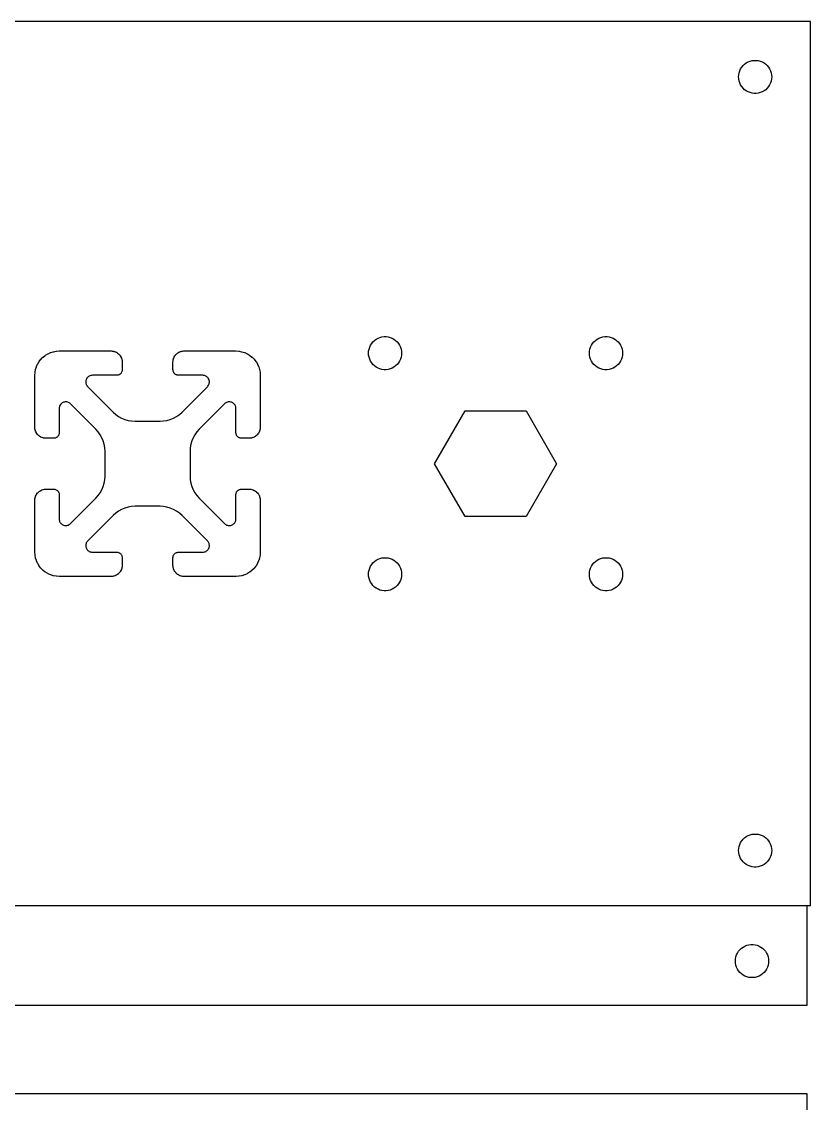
# Model space of a CAD drawing. Extents: x 0 to 490, y 0 to 241.
# Drawn here: x 317.3 to 388.7, y 143.6 to 241.5 of the extents above; entities that cross this region are included whole.
import ezdxf

# ---------------------------------------------------------------- set-up
doc = ezdxf.new("R2010")
doc.units = 0
doc.layers.add('LAYER_1', color=7, linetype='CONTINUOUS')

msp = doc.modelspace()

# ---------------------------------------------------------------- linework, layer by layer
at = {"layer": 'LAYER_1', "color": 7}
for p, q in [((388.705547, 241.478902), (268.70555, 241.478902)), ((388.705547, 161.478898), (388.705547, 241.478902)), ((383.066849, 237.836102), (383.24205, 237.905503)), ((383.24205, 237.905503), (383.42445, 237.952301)), ((383.42445, 237.952301), (383.611349, 237.975895)), ((383.611349, 237.975901), (383.799749, 237.975901)), ((383.799749, 237.975901), (383.986648, 237.952307)), ((383.986648, 237.952301), (384.169048, 237.905503)), ((384.169048, 237.905503), (384.344249, 237.836102)), ((382.252649, 236.851903), (382.310849, 237.031102)), ((382.310849, 237.031102), (382.391048, 237.201502)), ((382.391048, 237.201502), (382.49205, 237.360602)), ((382.49205, 237.360602), (382.612048, 237.505701)), ((382.612048, 237.505701), (382.749448, 237.634702)), ((382.749448, 237.634702), (382.901848, 237.745401)), ((382.901848, 237.745401), (383.066849, 237.836102)), ((384.344249, 237.836102), (384.50925, 237.745401)), ((384.50925, 237.745401), (384.66165, 237.634702)), ((384.66165, 237.634702), (384.798948, 237.505701)), ((384.798948, 237.505701), (384.919048, 237.360602)), ((384.919048, 237.360602), (385.02005, 237.201502)), ((385.02005, 237.201502), (385.100249, 237.031102)), ((385.100249, 237.031102), (385.158448, 236.851903)), ((382.205549, 236.478901), (382.217346, 236.666903)), ((382.217349, 236.290901), (382.205552, 236.478901)), ((382.217349, 236.666903), (382.252649, 236.851903)), ((382.252649, 236.105902), (382.217349, 236.290901)), ((382.310849, 235.926702), (382.252649, 236.105902)), ((382.391048, 235.756302), (382.310849, 235.926702)), ((385.100249, 235.926702), (385.02005, 235.756302)), ((385.158448, 236.105902), (385.100249, 235.926702)), ((385.158448, 236.851903), (385.193749, 236.666903)), ((385.193749, 236.290901), (385.158448, 236.105902)), ((385.193749, 236.666903), (385.205546, 236.478901)), ((385.205549, 236.478901), (385.193752, 236.290901)), ((382.49205, 235.597202), (382.391048, 235.756302)), ((382.612048, 235.452103), (382.49205, 235.597202)), ((382.749448, 235.323102), (382.612048, 235.452103)), ((382.901848, 235.2124), (382.749448, 235.323102)), ((383.066849, 235.121601), (382.901848, 235.2124)), ((383.24205, 235.052301), (383.066849, 235.121601)), ((383.42445, 235.0055), (383.24205, 235.052301)), ((383.611349, 234.981802), (383.42445, 235.005509)), ((383.799749, 234.981802), (383.611349, 234.981802)), ((383.986648, 235.0055), (383.799749, 234.981794)), ((384.169048, 235.052301), (383.986648, 235.0055)), ((384.344249, 235.121601), (384.169048, 235.052301)), ((384.50925, 235.2124), (384.344249, 235.121601)), ((384.66165, 235.323102), (384.50925, 235.2124)), ((384.798948, 235.452103), (384.66165, 235.323102)), ((384.919048, 235.597202), (384.798948, 235.452103)), ((385.02005, 235.756302), (384.919048, 235.597202)), ((348.992049, 212.360602), (349.112149, 212.505692)), ((349.112149, 212.505692), (349.249449, 212.634696)), ((349.249449, 212.634696), (349.401849, 212.745412)), ((349.401849, 212.745412), (349.566849, 212.83609)), ((349.566849, 212.83609), (349.742049, 212.905488)), ((349.742049, 212.905488), (349.924449, 212.952309)), ((349.924449, 212.952309), (350.111349, 212.976015)), ((350.111349, 212.975903), (350.299749, 212.975903)), ((350.299749, 212.975903), (350.486649, 212.952196)), ((350.486649, 212.952309), (350.669049, 212.905488)), ((350.669049, 212.905488), (350.844249, 212.83609)), ((350.844249, 212.83609), (351.009249, 212.745412)), ((351.009249, 212.745412), (351.161649, 212.634696)), ((351.161649, 212.634696), (351.299049, 212.505692)), ((351.299049, 212.505692), (351.419049, 212.360602)), ((368.992048, 212.360602), (369.112049, 212.505692)), ((369.112049, 212.505692), (369.249449, 212.634696)), ((369.249449, 212.634696), (369.401849, 212.745412)), ((369.401849, 212.745412), (369.566848, 212.83609)), ((369.566848, 212.83609), (369.742048, 212.905488)), ((369.742048, 212.905488), (369.924449, 212.952309)), ((369.924449, 212.952309), (370.11135, 212.976015)), ((370.11135, 212.975903), (370.299748, 212.975903)), ((370.299748, 212.975903), (370.486649, 212.952196)), ((370.486649, 212.952309), (370.66905, 212.905488)), ((370.66905, 212.905488), (370.844247, 212.83609)), ((370.844247, 212.83609), (371.009249, 212.745412)), ((371.009249, 212.745412), (371.161649, 212.634696)), ((371.161649, 212.634696), (371.29895, 212.505692)), ((371.29895, 212.505692), (371.419049, 212.360602)), ((319.466079, 211.29541), (319.672129, 211.420407)), ((319.672129, 211.420407), (319.693589, 211.431695)), ((319.693589, 211.431695), (319.914289, 211.531292)), ((319.914289, 211.531292), (319.937468, 211.540041)), ((319.937469, 211.540097), (320.167939, 211.611415)), ((320.167939, 211.611415), (320.19061, 211.617059)), ((320.190609, 211.617003), (320.427919, 211.660888)), ((320.427919, 211.660888), (320.45221, 211.663993)), ((320.452209, 211.663908), (320.693419, 211.678583)), ((320.693419, 211.678499), (325.405749, 211.678499)), ((325.405749, 211.678894), (325.514529, 211.672685)), ((325.514529, 211.672713), (325.53891, 211.669609)), ((325.538909, 211.669693), (325.633639, 211.652196)), ((325.633639, 211.652111), (325.656109, 211.646749)), ((325.656109, 211.646608), (325.747909, 211.618301)), ((325.747909, 211.618301), (325.771099, 211.609552)), ((325.771099, 211.609495), (325.859969, 211.569392)), ((325.859969, 211.569392), (325.881609, 211.558103)), ((325.881609, 211.558103), (325.963639, 211.508291)), ((325.963639, 211.508291), (325.983059, 211.494744)), ((325.983059, 211.4948), (326.059229, 211.43528)), ((326.059229, 211.43528), (326.077439, 211.419193)), ((326.077439, 211.419165), (326.145799, 211.350782)), ((331.265299, 211.350782), (331.333659, 211.419165)), ((331.333659, 211.419165), (331.351869, 211.435251)), ((331.351869, 211.43528), (331.428039, 211.4948)), ((331.428039, 211.4948), (331.447459, 211.508347)), ((331.447459, 211.508291), (331.529489, 211.558103)), ((331.529489, 211.558103), (331.55113, 211.569392)), ((331.551129, 211.569392), (331.639999, 211.609495)), ((331.639999, 211.609495), (331.663189, 211.618244)), ((331.663189, 211.618301), (331.754989, 211.646608)), ((331.754989, 211.646608), (331.777459, 211.65197)), ((331.777459, 211.652111), (331.872189, 211.669609)), ((331.872189, 211.669693), (331.89657, 211.672798)), ((331.896569, 211.672713), (331.993249, 211.678358)), ((331.993249, 211.678499), (336.705549, 211.678499)), ((336.705549, 211.678894), (336.958889, 211.663936)), ((336.958889, 211.663908), (336.98318, 211.660803)), ((336.983179, 211.660888), (337.220489, 211.617003)), ((337.220489, 211.617003), (337.24316, 211.611358)), ((337.243159, 211.611415), (337.473629, 211.540097)), ((337.473629, 211.540097), (337.496808, 211.531348)), ((337.496809, 211.531292), (337.717509, 211.431695)), ((337.717509, 211.431695), (337.738969, 211.420407)), ((337.738969, 211.420407), (337.945019, 211.29541)), ((348.705549, 211.478911), (348.717348, 211.666899)), ((348.717349, 211.290895), (348.705549, 211.478911)), ((348.717349, 211.666899), (348.752649, 211.851896)), ((348.752649, 211.851896), (348.810849, 212.031107)), ((348.810849, 212.031107), (348.891049, 212.201513)), ((348.891049, 212.201513), (348.992049, 212.360602)), ((351.419049, 212.360602), (351.520049, 212.201513)), ((351.520049, 212.201513), (351.600249, 212.031107)), ((351.600249, 212.031107), (351.658449, 211.851896)), ((351.658449, 211.851896), (351.693749, 211.666899)), ((351.693749, 211.666899), (351.705548, 211.478911)), ((351.705549, 211.478911), (351.693749, 211.290895)), ((368.705548, 211.478911), (368.717345, 211.666899)), ((368.717347, 211.290895), (368.705551, 211.478911)), ((368.717347, 211.666899), (368.752648, 211.851896)), ((368.752648, 211.851896), (368.810848, 212.031107)), ((368.810848, 212.031107), (368.89105, 212.201513)), ((368.89105, 212.201513), (368.992048, 212.360602)), ((371.419049, 212.360602), (371.520048, 212.201513)), ((371.520048, 212.201513), (371.600247, 212.031107)), ((371.600247, 212.031107), (371.658447, 211.851896)), ((371.658447, 211.851896), (371.693748, 211.666899)), ((371.693748, 211.666899), (371.705545, 211.478911)), ((371.705547, 211.478911), (371.69375, 211.290895)), ((318.653149, 210.270153), (318.752749, 210.490851)), ((318.752749, 210.490851), (318.764049, 210.5123)), ((318.764049, 210.512328), (318.889049, 210.718379)), ((318.889049, 210.718379), (318.902299, 210.73757)), ((318.902299, 210.737598), (319.050729, 210.928042)), ((319.050729, 210.928042), (319.067058, 210.946386)), ((319.067059, 210.946499), (319.237959, 211.117385)), ((319.237959, 211.117385), (319.256419, 211.133753)), ((319.256419, 211.133725), (319.446849, 211.282146)), ((319.446849, 211.282146), (319.466079, 211.29541)), ((326.145799, 211.350782), (326.161929, 211.33272)), ((326.161929, 211.332579), (326.221499, 211.256407)), ((326.221499, 211.256407), (326.234909, 211.236934)), ((326.234909, 211.23699), (326.284709, 211.154948)), ((326.284709, 211.154948), (326.296099, 211.133217)), ((326.296099, 211.13333), (326.336129, 211.044458)), ((326.336129, 211.044458), (326.344909, 211.021316)), ((326.344909, 211.02126), (326.373229, 210.929453)), ((326.373229, 210.929453), (326.378749, 210.906875)), ((326.378749, 210.906988), (326.396329, 210.812274)), ((326.396329, 210.812274), (326.399319, 210.788003)), ((326.399319, 210.78789), (326.405179, 210.691201)), ((326.405179, 210.691201), (326.405548, 209.9789)), ((331.005839, 209.968119), (331.005548, 210.679093)), ((331.005549, 210.679093), (331.011779, 210.78789)), ((331.011779, 210.78789), (331.014769, 210.812161)), ((331.014769, 210.812274), (331.032349, 210.906988)), ((331.032349, 210.906988), (331.037869, 210.929566)), ((331.037869, 210.929453), (331.066189, 211.02126)), ((331.066189, 211.02126), (331.074969, 211.044402)), ((331.074969, 211.044458), (331.114999, 211.13333)), ((331.114999, 211.13333), (331.126389, 211.155061)), ((331.126389, 211.154948), (331.176189, 211.23699)), ((331.176189, 211.23699), (331.189599, 211.256464)), ((331.189599, 211.256407), (331.249169, 211.332579)), ((331.249169, 211.332579), (331.265299, 211.350641)), ((337.945019, 211.29541), (337.964249, 211.282146)), ((337.964249, 211.282146), (338.154679, 211.133725)), ((338.154679, 211.133725), (338.173139, 211.117356)), ((338.173139, 211.117385), (338.344039, 210.946499)), ((338.344039, 210.946499), (338.360368, 210.928155)), ((338.360369, 210.928042), (338.508799, 210.737598)), ((338.508799, 210.737598), (338.522049, 210.718407)), ((338.522049, 210.718379), (338.647049, 210.512328)), ((338.647049, 210.512328), (338.658349, 210.490879)), ((338.658349, 210.490851), (338.757949, 210.270153)), ((348.752649, 211.105842), (348.717349, 211.290895)), ((348.810849, 210.926715), (348.752649, 211.105842)), ((348.891049, 210.756253), (348.810849, 210.926715)), ((348.992049, 210.597221), (348.891049, 210.756253)), ((349.112149, 210.452074), (348.992049, 210.597221)), ((349.249449, 210.323127), (349.112149, 210.452074)), ((351.299049, 210.452074), (351.161649, 210.323127)), ((351.419049, 210.597221), (351.299049, 210.452074)), ((351.520049, 210.756253), (351.419049, 210.597221)), ((351.600249, 210.926715), (351.520049, 210.756253)), ((351.658449, 211.105842), (351.600249, 210.926715)), ((351.693749, 211.290895), (351.658449, 211.105842)), ((368.752648, 211.105842), (368.717347, 211.290895)), ((368.810848, 210.926715), (368.752648, 211.105842)), ((368.89105, 210.756253), (368.810848, 210.926715)), ((368.992048, 210.597221), (368.89105, 210.756253)), ((369.112049, 210.452074), (368.992048, 210.597221)), ((369.249449, 210.323127), (369.112049, 210.452074)), ((371.29895, 210.452074), (371.161649, 210.323127)), ((371.419049, 210.597221), (371.29895, 210.452074)), ((371.520048, 210.756253), (371.419049, 210.597221)), ((371.600247, 210.926715), (371.520048, 210.756253)), ((371.658447, 211.105842), (371.600247, 210.926715)), ((371.693748, 211.290895), (371.658447, 211.105842)), ((318.505549, 209.478915), (318.520549, 209.732238)), ((318.505949, 204.766594), (318.505554, 209.478915)), ((318.520549, 209.732238), (318.523549, 209.756509)), ((318.523549, 209.756537), (318.567449, 209.99383)), ((318.567449, 209.99383), (318.573048, 210.016407)), ((318.573049, 210.01652), (318.644349, 210.246983)), ((318.644349, 210.246983), (318.653148, 210.270125)), ((323.562409, 209.460458), (323.491509, 209.43788)), ((323.635569, 209.474343), (323.562409, 209.460514)), ((323.715409, 209.479113), (323.635569, 209.474315)), ((325.916529, 209.479395), (323.715409, 209.479395)), ((325.952669, 209.481342), (325.916529, 209.47852)), ((325.980059, 209.484729), (325.952669, 209.481342)), ((326.035479, 209.496611), (325.980059, 209.484757)), ((326.092919, 209.515632), (326.035479, 209.496723)), ((326.126129, 209.53028), (326.092919, 209.515604)), ((326.149899, 209.542754), (326.126129, 209.530336)), ((326.197359, 209.573121), (326.149899, 209.542754)), ((326.226649, 209.595586), (326.197359, 209.573008)), ((326.271769, 209.638258), (326.226649, 209.595586)), ((326.309509, 209.683724), (326.271769, 209.638258)), ((326.324779, 209.705878), (326.309509, 209.683865)), ((326.354349, 209.758513), (326.324779, 209.705878)), ((326.376809, 209.812502), (326.354349, 209.758513)), ((326.393279, 209.869454), (326.376809, 209.812502)), ((326.400109, 209.905579), (326.393279, 209.869454)), ((326.403299, 209.931995), (326.400109, 209.905466)), ((326.405549, 209.9789), (326.403299, 209.931995)), ((331.007799, 209.931995), (331.00584, 209.968119)), ((331.010989, 209.905579), (331.007799, 209.932108)), ((331.023539, 209.846679), (331.010989, 209.905579)), ((331.042099, 209.79173), (331.023539, 209.846679)), ((331.067759, 209.737149), (331.042099, 209.79173)), ((331.086319, 209.705878), (331.067759, 209.737149)), ((331.101589, 209.683724), (331.086319, 209.705737)), ((331.139329, 209.638258), (331.101589, 209.683724)), ((331.184449, 209.595586), (331.139329, 209.638258)), ((331.230929, 209.561324), (331.184449, 209.595586)), ((331.261199, 209.542754), (331.230929, 209.561381)), ((331.284969, 209.53028), (331.261199, 209.542697)), ((331.340469, 209.507363), (331.284969, 209.530223)), ((331.395889, 209.491559), (331.340469, 209.507363)), ((331.431039, 209.484729), (331.395889, 209.491502)), ((331.458429, 209.481342), (331.431039, 209.484729)), ((331.505349, 209.479113), (331.458429, 209.481935)), ((333.695689, 209.479113), (331.505349, 209.479113)), ((333.775529, 209.474343), (333.695689, 209.479141)), ((333.848689, 209.460458), (333.775529, 209.474287)), ((333.919589, 209.437795), (333.848689, 209.460373)), ((338.757949, 210.270153), (338.766748, 210.247011)), ((338.766749, 210.246983), (338.838049, 210.01652)), ((338.838049, 210.01652), (338.843648, 209.993943)), ((338.843649, 209.99383), (338.887549, 209.756537)), ((338.887549, 209.756537), (338.890549, 209.732266)), ((338.890549, 209.732238), (338.905148, 209.491023)), ((338.905149, 209.491023), (338.905544, 204.778702)), ((349.401849, 210.212411), (349.249449, 210.323127)), ((349.566849, 210.121648), (349.401849, 210.212411)), ((349.742049, 210.052306), (349.566849, 210.121648)), ((349.924449, 210.005485), (349.742049, 210.052306)), ((350.111349, 209.981835), (349.924449, 210.005542)), ((350.299749, 209.981835), (350.111349, 209.981835)), ((350.486649, 210.005485), (350.299749, 209.981779)), ((350.669049, 210.052306), (350.486649, 210.005485)), ((350.844249, 210.121648), (350.669049, 210.052306)), ((351.009249, 210.212411), (350.844249, 210.121648)), ((351.161649, 210.323127), (351.009249, 210.212411)), ((369.401849, 210.212411), (369.249449, 210.323127)), ((369.566848, 210.121648), (369.401849, 210.212411)), ((369.742048, 210.052306), (369.566848, 210.121648)), ((369.924449, 210.005485), (369.742048, 210.052306)), ((370.11135, 209.981835), (369.924449, 210.005542)), ((370.299748, 209.981835), (370.11135, 209.981835)), ((370.486649, 210.005485), (370.299748, 209.981779)), ((370.66905, 210.052306), (370.486649, 210.005485)), ((370.844247, 210.121648), (370.66905, 210.052306)), ((371.009249, 210.212411), (370.844247, 210.121648)), ((371.161649, 210.323127), (371.009249, 210.212411)), ((323.110819, 208.853878), (323.118128, 208.780105)), ((323.112319, 208.929005), (323.110823, 208.853878)), ((323.122559, 209.002947), (323.11232, 208.929005)), ((323.118129, 208.780105), (323.134839, 208.708223)), ((323.142009, 209.073531), (323.122558, 209.002947)), ((323.134839, 208.708223), (323.1604, 208.638824)), ((323.170699, 209.141914), (323.142009, 209.073531)), ((323.160399, 208.638824), (323.195159, 208.571514)), ((323.207339, 209.207163), (323.170699, 209.141914)), ((323.195159, 208.571514), (323.236999, 208.509849)), ((323.251649, 209.265979), (323.207339, 209.207163)), ((323.236999, 208.509849), (323.289959, 208.449792)), ((323.303129, 209.319685), (323.251649, 209.265979)), ((323.361249, 209.36676), (323.303129, 209.319685)), ((323.424469, 209.406469), (323.361249, 209.36676)), ((323.491509, 209.437795), (323.424469, 209.406469)), ((333.986629, 209.406469), (333.919589, 209.437795)), ((334.049849, 209.36676), (333.986629, 209.406469)), ((334.107969, 209.319685), (334.049849, 209.36676)), ((334.159449, 209.265979), (334.107969, 209.319685)), ((334.121139, 208.449792), (334.174099, 208.509849)), ((334.203759, 209.207163), (334.159449, 209.265979)), ((334.174099, 208.509849), (334.215939, 208.571514)), ((334.240399, 209.141914), (334.203759, 209.207163)), ((334.215939, 208.571514), (334.250699, 208.638824)), ((334.269089, 209.073531), (334.240399, 209.141914)), ((334.250699, 208.638824), (334.276259, 208.708223)), ((334.288539, 209.002947), (334.269088, 209.073531)), ((334.276259, 208.708223), (334.292969, 208.780105)), ((334.298779, 208.929005), (334.28854, 209.002947)), ((334.292969, 208.780105), (334.300278, 208.853878)), ((334.300279, 208.853878), (334.298783, 208.929005)), ((323.289959, 208.449792), (325.586939, 206.152813)), ((331.824159, 206.152813), (334.121139, 208.449792)), ((320.710099, 206.548884), (320.705349, 206.469043)), ((320.723999, 206.622036), (320.710099, 206.548884)), ((320.746659, 206.69293), (320.723999, 206.622036)), ((320.777979, 206.759986), (320.746659, 206.69293)), ((320.817689, 206.823204), (320.777979, 206.759986)), ((320.864779, 206.881314), (320.817689, 206.823204)), ((320.918459, 206.932791), (320.864779, 206.881314)), ((320.977289, 206.9771), (320.918459, 206.932791)), ((321.042529, 207.013761), (320.977289, 206.9771)), ((321.109979, 207.042039), (321.042529, 207.013761)), ((321.181579, 207.061033), (321.109979, 207.042124)), ((321.256419, 207.072152), (321.181579, 207.061146)), ((321.330569, 207.07362), (321.256419, 207.070798)), ((321.404339, 207.06631), (321.330569, 207.073648)), ((321.476239, 207.049603), (321.404339, 207.066254)), ((321.545619, 207.024062), (321.476239, 207.049744)), ((321.612929, 206.989292), (321.545619, 207.024062)), ((321.674589, 206.947438), (321.612929, 206.989292)), ((321.734659, 206.894493), (321.674589, 206.947438)), ((324.031649, 204.597515), (321.734659, 206.894493)), ((335.676439, 206.894493), (333.379449, 204.597515)), ((335.736509, 206.947438), (335.676439, 206.894493)), ((335.798169, 206.989292), (335.736509, 206.947438)), ((335.865479, 207.024062), (335.798169, 206.989292)), ((335.934859, 207.049603), (335.865479, 207.023921)), ((336.006759, 207.06631), (335.934859, 207.049659)), ((336.080529, 207.07362), (336.006759, 207.066282)), ((336.154679, 207.072152), (336.080529, 207.074975)), ((336.229519, 207.061033), (336.154679, 207.072039)), ((336.301119, 207.042039), (336.229519, 207.060948)), ((336.368569, 207.013761), (336.301119, 207.042039)), ((336.433809, 206.9771), (336.368569, 207.013761)), ((336.492639, 206.932791), (336.433809, 206.9771)), ((336.546319, 206.881314), (336.492639, 206.932791)), ((336.593409, 206.823204), (336.546319, 206.881314)), ((336.633119, 206.759986), (336.593409, 206.823204)), ((336.664439, 206.69293), (336.633119, 206.759986)), ((336.687099, 206.622036), (336.664439, 206.69293)), ((336.700999, 206.548884), (336.687099, 206.622036)), ((336.705749, 206.469043), (336.700999, 206.548884)), ((320.705349, 206.469043), (320.705349, 204.278689)), ((325.586939, 206.152813), (325.825559, 205.940159)), ((325.825559, 205.940159), (326.081759, 205.757843)), ((326.081759, 205.757843), (326.355789, 205.606713)), ((326.355789, 205.606713), (326.646509, 205.486402)), ((330.764589, 205.486402), (331.055309, 205.606713)), ((331.055309, 205.606713), (331.329339, 205.757843)), ((331.329339, 205.757843), (331.585539, 205.940159)), ((331.585539, 205.940159), (331.824159, 206.152813)), ((336.706039, 204.267908), (336.705756, 206.469043)), ((354.685549, 201.478903), (357.44555, 206.259352)), ((357.44555, 206.259352), (362.965548, 206.259352)), ((362.965548, 206.259352), (365.725549, 201.478903)), ((318.511749, 204.669933), (318.505949, 204.766594)), ((318.514749, 204.645549), (318.511749, 204.66982)), ((318.532349, 204.550807), (318.514749, 204.645549)), ((324.244279, 204.358896), (324.031649, 204.597515)), ((326.646509, 205.486402), (326.948519, 205.399732)), ((326.948519, 205.399732), (327.257259, 205.3469)), ((327.257259, 205.3469), (327.576289, 205.329402)), ((327.576289, 205.329289), (329.834809, 205.329289)), ((329.834809, 205.329289), (330.153839, 205.346787)), ((330.153839, 205.3469), (330.462579, 205.399732)), ((330.462579, 205.399732), (330.764589, 205.486402)), ((333.379449, 204.597515), (333.166819, 204.358896)), ((338.896349, 204.645549), (338.878749, 204.550807)), ((338.899349, 204.669933), (338.896349, 204.645662)), ((338.905549, 204.778702), (338.899348, 204.669933)), ((318.537849, 204.528342), (318.532348, 204.55092)), ((318.566149, 204.436535), (318.537849, 204.528342)), ((318.574949, 204.413365), (318.566149, 204.436507)), ((318.615049, 204.324493), (318.574949, 204.413365)), ((318.626349, 204.302847), (318.615048, 204.324578)), ((318.676149, 204.220805), (318.626349, 204.302847)), ((318.689649, 204.201388), (318.67615, 204.220861)), ((318.749169, 204.125216), (318.689649, 204.201388)), ((318.765299, 204.107013), (318.74917, 204.125075)), ((318.833659, 204.038659), (318.765299, 204.107013)), ((318.851869, 204.022515), (318.83366, 204.038602)), ((318.928039, 203.962938), (318.851869, 204.022515)), ((318.947459, 203.949533), (318.928039, 203.962797)), ((319.029489, 203.899749), (318.947459, 203.949533)), ((319.051129, 203.888347), (319.029488, 203.899636)), ((319.139999, 203.848328), (319.051129, 203.888347)), ((319.163189, 203.839551), (319.139998, 203.8483)), ((319.254989, 203.811216), (319.163189, 203.839551)), ((319.277459, 203.805712), (319.254988, 203.811357)), ((319.372189, 203.78813), (319.277459, 203.805628)), ((319.396569, 203.785138), (319.372187, 203.788243)), ((319.505349, 203.778901), (319.396569, 203.78511)), ((320.216339, 203.779183), (319.505349, 203.778901)), ((320.252469, 203.781159), (320.216339, 203.778337)), ((320.278869, 203.784348), (320.25247, 203.781244)), ((320.337779, 203.796879), (320.278869, 203.784461)), ((320.392729, 203.815449), (320.337779, 203.796822)), ((320.447309, 203.841103), (320.392729, 203.815421)), ((320.478559, 203.859673), (320.447309, 203.841047)), ((320.500729, 203.874941), (320.478557, 203.859701)), ((320.546189, 203.912675), (320.500729, 203.874941)), ((320.588879, 203.957802), (320.546189, 203.912675)), ((320.623139, 204.004284), (320.588879, 203.957802)), ((320.641689, 204.034538), (320.623138, 204.004284)), ((320.654159, 204.058329), (320.64169, 204.034623)), ((320.677089, 204.113814), (320.654158, 204.058329)), ((320.692889, 204.169243), (320.67709, 204.113814)), ((320.699719, 204.204379), (320.692889, 204.169243)), ((320.703109, 204.231783), (320.699719, 204.204408)), ((320.705349, 204.278689), (320.703119, 204.231783)), ((324.426619, 204.102695), (324.244279, 204.358896)), ((324.577739, 203.828657), (324.426619, 204.102695)), ((324.698039, 203.53794), (324.577739, 203.828657)), ((332.833359, 203.828657), (332.713059, 203.53794)), ((332.984479, 204.102695), (332.833359, 203.828657)), ((333.166819, 204.358896), (332.984479, 204.102695)), ((336.707989, 204.231783), (336.706041, 204.267908)), ((336.711379, 204.204379), (336.707989, 204.231755)), ((336.723269, 204.148979), (336.711379, 204.204379)), ((336.742289, 204.091519), (336.72327, 204.148979)), ((336.756939, 204.058329), (336.742288, 204.091519)), ((336.769409, 204.034538), (336.75694, 204.058245)), ((336.799759, 203.987097), (336.769409, 204.034538)), ((336.822219, 203.957802), (336.799759, 203.987097)), ((336.864909, 203.912675), (336.822219, 203.957802)), ((336.910369, 203.874941), (336.864909, 203.912675)), ((336.932539, 203.859673), (336.910367, 203.874913)), ((336.985169, 203.830096), (336.932539, 203.859673)), ((337.039139, 203.807631), (336.985169, 203.830209)), ((337.096099, 203.791178), (337.039139, 203.807547)), ((337.132229, 203.784348), (337.096099, 203.791121)), ((337.158629, 203.781159), (337.13223, 203.784263)), ((337.205549, 203.778901), (337.158629, 203.781723)), ((337.917849, 203.779268), (337.205549, 203.779268)), ((338.014529, 203.785138), (337.917849, 203.779212)), ((338.038909, 203.78813), (338.014528, 203.785025)), ((338.133639, 203.805712), (338.038909, 203.788215)), ((338.156109, 203.811216), (338.133638, 203.805571)), ((338.247909, 203.839551), (338.156109, 203.811216)), ((338.271099, 203.848328), (338.247908, 203.839579)), ((338.359969, 203.888347), (338.271099, 203.848328)), ((338.381609, 203.899749), (338.359968, 203.88846)), ((338.463639, 203.949533), (338.381609, 203.899749)), ((338.483059, 203.962938), (338.463639, 203.949674)), ((338.559229, 204.022515), (338.483059, 203.962938)), ((338.577439, 204.038659), (338.55923, 204.022572)), ((338.645799, 204.107013), (338.577439, 204.038659)), ((338.661929, 204.125216), (338.6458, 204.107154)), ((338.721449, 204.201388), (338.661929, 204.125216)), ((338.734949, 204.220805), (338.72145, 204.201331)), ((338.784749, 204.302847), (338.734949, 204.220805)), ((338.796049, 204.324493), (338.784748, 204.302762)), ((338.836149, 204.413365), (338.796049, 204.324493)), ((338.844949, 204.436535), (338.836149, 204.413393)), ((338.873249, 204.528342), (338.844949, 204.436535)), ((338.878749, 204.550807), (338.873248, 204.528229)), ((324.784709, 203.235934), (324.698039, 203.53794)), ((324.837539, 202.927183), (324.784709, 203.235934)), ((324.855159, 202.608159), (324.83754, 202.927183)), ((324.855159, 200.349647), (324.855159, 202.608159)), ((332.573559, 202.927183), (332.555939, 202.608159)), ((332.555939, 202.608159), (332.555939, 200.349647)), ((332.626389, 203.235934), (332.573559, 202.927183)), ((332.713059, 203.53794), (332.626389, 203.235934)), ((357.44555, 196.698454), (354.685549, 201.478903)), ((365.725549, 201.478903), (362.965548, 196.698454)), ((324.698039, 199.419866), (324.784709, 199.721872)), ((324.784709, 199.721872), (324.837539, 200.030623)), ((324.837539, 200.030623), (324.855158, 200.349647)), ((332.555939, 200.349647), (332.573558, 200.030623)), ((332.573559, 200.030623), (332.626389, 199.721872)), ((332.626389, 199.721872), (332.713059, 199.419866)), ((318.626349, 198.654959), (318.676149, 198.737001)), ((318.676149, 198.737001), (318.689647, 198.756475)), ((318.689649, 198.756418), (318.749169, 198.83259)), ((318.749169, 198.83259), (318.765298, 198.850652)), ((318.765299, 198.850793), (318.833659, 198.919147)), ((318.833659, 198.919147), (318.851868, 198.935234)), ((318.851869, 198.935291), (318.928039, 198.994839)), ((318.928039, 198.994839), (318.947459, 199.008386)), ((318.947459, 199.008273), (319.029489, 199.058057)), ((319.029489, 199.058057), (319.051129, 199.069346)), ((319.051129, 199.069459), (319.139999, 199.109478)), ((319.139999, 199.109478), (319.163189, 199.118227)), ((319.163189, 199.118255), (319.254989, 199.14659)), ((319.254989, 199.14659), (319.277459, 199.151953)), ((319.277459, 199.152094), (319.372189, 199.169591)), ((319.372189, 199.169676), (319.39657, 199.172781)), ((319.396569, 199.172668), (319.493249, 199.178594)), ((319.493249, 199.178538), (320.205549, 199.178538)), ((320.205549, 199.178905), (320.252469, 199.176083)), ((320.252469, 199.176647), (320.278868, 199.173543)), ((320.278869, 199.173458), (320.314999, 199.166685)), ((320.314999, 199.166628), (320.371959, 199.150259)), ((320.371959, 199.150175), (320.425929, 199.127597)), ((320.425929, 199.12771), (320.478559, 199.098133)), ((320.478559, 199.098133), (320.50073, 199.082893)), ((320.500729, 199.082865), (320.546189, 199.045131)), ((320.546189, 199.045131), (320.588879, 199.000004)), ((320.588879, 199.000004), (320.611338, 198.970709)), ((320.611339, 198.970709), (320.641689, 198.92324)), ((320.641689, 198.92324), (320.654157, 198.899533)), ((320.654159, 198.899477), (320.668809, 198.866259)), ((320.668809, 198.866259), (320.687828, 198.808827)), ((320.687829, 198.808827), (320.699719, 198.753398)), ((320.699719, 198.753398), (320.703108, 198.726023)), ((320.703109, 198.726023), (320.705056, 198.68987)), ((320.705059, 198.68987), (320.705341, 196.488763)), ((324.244279, 198.59891), (324.426619, 198.855111)), ((324.426619, 198.855111), (324.577739, 199.129149)), ((324.577739, 199.129149), (324.698039, 199.419866)), ((332.713059, 199.419866), (332.833359, 199.129149)), ((332.833359, 199.129149), (332.984479, 198.855111)), ((332.984479, 198.855111), (333.166819, 198.59891)), ((336.705749, 198.679089), (336.707978, 198.726023)), ((336.707989, 198.726023), (336.711378, 198.753398)), ((336.711379, 198.753398), (336.718208, 198.788563)), ((336.718209, 198.788563), (336.734007, 198.843992)), ((336.734009, 198.843992), (336.756939, 198.899477)), ((336.756939, 198.899477), (336.769407, 198.923183)), ((336.769409, 198.92324), (336.787959, 198.953522)), ((336.787959, 198.953522), (336.822219, 199.000004)), ((336.822219, 199.000004), (336.864909, 199.045131)), ((336.864909, 199.045131), (336.910369, 199.082865)), ((336.910369, 199.082865), (336.93254, 199.098105)), ((336.932539, 199.098133), (336.963789, 199.116759)), ((336.963789, 199.116703), (337.018369, 199.142385)), ((337.018369, 199.142357), (337.073319, 199.160984)), ((337.073319, 199.160899), (337.132229, 199.173317)), ((337.132229, 199.173458), (337.158628, 199.176562)), ((337.158629, 199.176647), (337.194759, 199.179469)), ((337.194759, 199.178623), (337.905749, 199.178905)), ((337.905749, 199.178905), (338.014529, 199.172696)), ((338.014529, 199.172668), (338.03891, 199.169563)), ((338.038909, 199.169676), (338.133639, 199.152178)), ((338.133639, 199.152094), (338.156109, 199.146731)), ((338.156109, 199.14659), (338.247909, 199.118255)), ((338.247909, 199.118255), (338.271099, 199.109506)), ((338.271099, 199.109478), (338.359969, 199.069459)), ((338.359969, 199.069459), (338.38161, 199.05817)), ((338.381609, 199.058057), (338.463639, 199.008273)), ((338.463639, 199.008273), (338.483058, 198.994727)), ((338.483059, 198.994839), (338.559229, 198.935291)), ((338.559229, 198.935291), (338.577438, 198.919204)), ((338.577439, 198.919147), (338.645799, 198.850793)), ((338.645799, 198.850793), (338.661928, 198.832731)), ((338.661929, 198.83259), (338.721449, 198.756418)), ((338.721449, 198.756418), (338.734947, 198.736945)), ((338.734949, 198.737001), (338.784749, 198.654959)), ((318.505549, 198.179104), (318.511749, 198.287873)), ((318.505949, 193.466783), (318.505554, 198.179104)), ((318.511749, 198.287873), (318.514749, 198.312144)), ((318.514749, 198.312257), (318.532348, 198.406999)), ((318.532349, 198.406999), (318.537849, 198.429577)), ((318.537849, 198.429464), (318.566149, 198.521271)), ((318.566149, 198.521271), (318.574948, 198.544413)), ((318.574949, 198.544441), (318.615049, 198.633313)), ((318.615049, 198.633313), (318.626349, 198.655044)), ((321.734659, 196.063313), (324.031649, 198.360291)), ((324.031649, 198.360291), (324.244279, 198.59891)), ((333.166819, 198.59891), (333.379449, 198.360291)), ((333.379449, 198.360291), (335.676439, 196.063313)), ((336.705749, 196.488763), (336.705749, 198.679089)), ((338.784749, 198.654959), (338.796049, 198.633228)), ((338.796049, 198.633313), (338.836149, 198.544441)), ((338.836149, 198.544441), (338.844948, 198.521299)), ((338.844949, 198.521271), (338.873249, 198.429464)), ((338.873249, 198.429464), (338.878749, 198.406886)), ((338.878749, 198.406999), (338.896348, 198.312257)), ((338.896349, 198.312257), (338.899349, 198.287986)), ((338.899349, 198.287873), (338.905148, 198.191212)), ((338.905149, 198.191212), (338.905544, 193.478891)), ((325.586939, 196.804993), (323.289959, 194.508014)), ((325.825559, 197.017619), (325.586939, 196.804993)), ((326.081759, 197.199963), (325.825559, 197.017619)), ((326.355789, 197.351093), (326.081759, 197.199963)), ((326.646509, 197.471404), (326.355789, 197.351093)), ((326.948519, 197.558074), (326.646509, 197.471404)), ((327.257259, 197.610878), (326.948519, 197.558074)), ((327.576289, 197.628517), (327.257259, 197.611019)), ((329.834809, 197.628517), (327.576289, 197.628517)), ((330.153839, 197.610878), (329.834809, 197.628376)), ((330.462579, 197.558074), (330.153839, 197.610878)), ((330.764589, 197.471404), (330.462579, 197.558074)), ((331.055309, 197.351093), (330.764589, 197.471404)), ((331.329339, 197.199963), (331.055309, 197.351093)), ((331.585539, 197.017619), (331.329339, 197.199963)), ((331.824159, 196.804993), (331.585539, 197.017619)), ((334.121139, 194.508014), (331.824159, 196.804993)), ((320.705349, 196.488763), (320.710099, 196.408922)), ((320.710099, 196.408922), (320.723998, 196.33577)), ((320.723999, 196.33577), (320.746658, 196.264847)), ((320.746659, 196.264847), (320.777979, 196.19782)), ((320.777979, 196.19782), (320.817689, 196.134602)), ((320.817689, 196.134602), (320.864779, 196.076492)), ((320.864779, 196.076492), (320.918459, 196.025015)), ((320.918459, 196.025015), (320.977289, 195.980678)), ((320.977289, 195.980678), (321.042529, 195.944045)), ((321.042529, 195.944045), (321.109979, 195.915767)), ((321.109979, 195.915767), (321.181579, 195.896858)), ((321.181579, 195.896773), (321.256419, 195.885767)), ((321.256419, 195.885654), (321.330569, 195.882831)), ((321.330569, 195.884158), (321.404339, 195.891496)), ((321.404339, 195.891467), (321.476239, 195.908119)), ((321.476239, 195.908203), (321.545619, 195.933885)), ((321.545619, 195.933744), (321.612929, 195.968514)), ((321.612929, 195.968514), (321.674589, 196.010339)), ((321.674589, 196.010339), (321.734659, 196.063313)), ((335.676439, 196.063313), (335.736509, 196.010339)), ((335.736509, 196.010339), (335.798169, 195.968514)), ((335.798169, 195.968514), (335.865479, 195.933744)), ((335.865479, 195.933744), (335.934859, 195.908062)), ((335.934859, 195.908203), (336.006759, 195.891552)), ((336.006759, 195.891467), (336.080529, 195.88413)), ((336.080529, 195.884158), (336.154679, 195.88698)), ((336.154679, 195.885654), (336.229519, 195.89666)), ((336.229519, 195.896773), (336.301119, 195.915682)), ((336.301119, 195.915767), (336.368569, 195.944045)), ((336.368569, 195.944045), (336.433809, 195.980678)), ((336.433809, 195.980678), (336.492639, 196.025015)), ((336.492639, 196.025015), (336.546319, 196.076492)), ((336.546319, 196.076492), (336.593409, 196.134602)), ((336.593409, 196.134602), (336.633119, 196.19782)), ((336.633119, 196.19782), (336.664439, 196.264847)), ((336.664439, 196.264847), (336.687098, 196.33577)), ((336.687099, 196.33577), (336.700998, 196.408922)), ((336.700999, 196.408922), (336.705749, 196.488763)), ((362.965548, 196.698454), (357.44555, 196.698454)), ((323.118129, 194.177701), (323.110819, 194.103928)), ((323.110819, 194.103928), (323.112315, 194.028801)), ((323.112319, 194.028801), (323.122558, 193.954859)), ((323.134839, 194.249583), (323.118128, 194.177701)), ((323.122559, 193.954859), (323.142009, 193.884275)), ((323.160399, 194.318982), (323.134838, 194.249583)), ((323.142009, 193.884275), (323.170699, 193.815892)), ((323.195159, 194.386292), (323.160399, 194.318982)), ((323.170699, 193.815892), (323.207339, 193.750643)), ((323.236999, 194.447929), (323.195159, 194.386292)), ((323.289959, 194.508014), (323.236999, 194.447929)), ((334.174099, 194.447929), (334.121139, 194.508014)), ((334.215939, 194.386292), (334.174099, 194.447929)), ((334.203759, 193.750643), (334.240399, 193.815892)), ((334.250699, 194.318982), (334.215939, 194.386292)), ((334.240399, 193.815892), (334.269089, 193.884275)), ((334.276259, 194.249583), (334.250698, 194.318982)), ((334.269089, 193.884275), (334.28854, 193.954859)), ((334.292969, 194.177701), (334.276258, 194.249583)), ((334.288539, 193.954859), (334.298778, 194.028801)), ((334.300279, 194.103928), (334.292969, 194.177701)), ((334.298779, 194.028801), (334.300274, 194.103928)), ((318.520549, 193.225568), (318.505949, 193.466783)), ((318.523549, 193.201269), (318.520549, 193.22554)), ((318.567449, 192.963948), (318.523549, 193.201269)), ((318.573049, 192.941286), (318.567449, 192.963863)), ((318.644349, 192.710823), (318.573049, 192.941286)), ((323.207339, 193.750643), (323.251649, 193.691799)), ((323.251649, 193.691799), (323.303129, 193.638121)), ((323.303129, 193.638121), (323.361249, 193.591046)), ((323.361249, 193.591046), (323.424469, 193.551337)), ((323.424469, 193.551337), (323.491509, 193.520011)), ((323.491509, 193.520011), (323.562409, 193.497433)), ((323.562409, 193.497348), (323.635569, 193.483519)), ((323.635569, 193.483463), (323.715409, 193.478665)), ((323.715409, 193.478693), (325.905749, 193.478693)), ((325.905749, 193.478693), (325.952669, 193.475871)), ((325.952669, 193.476464), (325.980059, 193.473077)), ((325.980059, 193.473077), (326.015209, 193.466304)), ((326.015209, 193.466247), (326.070629, 193.450443)), ((326.070629, 193.450443), (326.126129, 193.427583)), ((326.126129, 193.427498), (326.149899, 193.41508)), ((326.149899, 193.415052), (326.180169, 193.396425)), ((326.180169, 193.396482), (326.226649, 193.36222)), ((326.226649, 193.36222), (326.271769, 193.319548)), ((326.271769, 193.319548), (326.309509, 193.274082)), ((326.309509, 193.274082), (326.324779, 193.251787)), ((326.324779, 193.251899), (326.343339, 193.220657)), ((326.343339, 193.220657), (326.368999, 193.166076)), ((326.368999, 193.166076), (326.387559, 193.111127)), ((326.387559, 193.111127), (326.400109, 193.052227)), ((326.400109, 193.052227), (326.403299, 193.025698)), ((326.403299, 193.025811), (326.405257, 192.989687)), ((326.405259, 192.989687), (326.405549, 192.278713)), ((331.005549, 192.978906), (331.007798, 193.025811)), ((331.005919, 192.266605), (331.005549, 192.978906)), ((331.007799, 193.025811), (331.010989, 193.05234)), ((331.010989, 193.052227), (331.017819, 193.088352)), ((331.017819, 193.088352), (331.034289, 193.145304)), ((331.034289, 193.145304), (331.056749, 193.199293)), ((331.056749, 193.199293), (331.086319, 193.251899)), ((331.086319, 193.251899), (331.101589, 193.274195)), ((331.101589, 193.274082), (331.139329, 193.319548)), ((331.139329, 193.319548), (331.184449, 193.36222)), ((331.184449, 193.36222), (331.213739, 193.384798)), ((331.213739, 193.384685), (331.261199, 193.415052)), ((331.261199, 193.415052), (331.284969, 193.42747)), ((331.284969, 193.427498), (331.318179, 193.442174)), ((331.318179, 193.442174), (331.375619, 193.461083)), ((331.375619, 193.461195), (331.431039, 193.473049)), ((331.431039, 193.473077), (331.458429, 193.476464)), ((331.458429, 193.476464), (331.494569, 193.479286)), ((331.494569, 193.478411), (333.695689, 193.478693)), ((333.695689, 193.478693), (333.775529, 193.483491)), ((333.775529, 193.483463), (333.848689, 193.497292)), ((333.848689, 193.497348), (333.919589, 193.519926)), ((333.919589, 193.520011), (333.986629, 193.551337)), ((333.986629, 193.551337), (334.049849, 193.591046)), ((334.049849, 193.591046), (334.107969, 193.638121)), ((334.107969, 193.638121), (334.159449, 193.691799)), ((334.159449, 193.691799), (334.203759, 193.750643)), ((338.838049, 192.941286), (338.766749, 192.710823)), ((338.843649, 192.963948), (338.838049, 192.94137)), ((338.887549, 193.201269), (338.843649, 192.963948)), ((338.890549, 193.225568), (338.887549, 193.201297)), ((338.905549, 193.478891), (338.890548, 193.225568)), ((349.401849, 192.745395), (349.566849, 192.836158)), ((349.566849, 192.836158), (349.742049, 192.9055)), ((349.742049, 192.9055), (349.924449, 192.952321)), ((349.924449, 192.952321), (350.111349, 192.976027)), ((350.111349, 192.975971), (350.299749, 192.975971)), ((350.299749, 192.975971), (350.486649, 192.952264)), ((350.486649, 192.952321), (350.669049, 192.9055)), ((350.669049, 192.9055), (350.844249, 192.836158)), ((350.844249, 192.836158), (351.009249, 192.745395)), ((369.401849, 192.745395), (369.566848, 192.836158)), ((369.566848, 192.836158), (369.742048, 192.9055)), ((369.742048, 192.9055), (369.924449, 192.952321)), ((369.924449, 192.952321), (370.11135, 192.976027)), ((370.11135, 192.975971), (370.299748, 192.975971)), ((370.299748, 192.975971), (370.486649, 192.952264)), ((370.486649, 192.952321), (370.66905, 192.9055)), ((370.66905, 192.9055), (370.844247, 192.836158)), ((370.844247, 192.836158), (371.009249, 192.745395)), ((318.653149, 192.687653), (318.644349, 192.710795)), ((318.752749, 192.466955), (318.653149, 192.687653)), ((318.764049, 192.445478), (318.752749, 192.466927)), ((318.889049, 192.239427), (318.764049, 192.445478)), ((318.902299, 192.220208), (318.889048, 192.239399)), ((319.050729, 192.029764), (318.902299, 192.220208)), ((319.067059, 192.011307), (319.050729, 192.029651)), ((319.237959, 191.840421), (319.067059, 192.011307)), ((319.256419, 191.824081), (319.237959, 191.84045)), ((326.336129, 191.913348), (326.296099, 191.824476)), ((326.344909, 191.936546), (326.336129, 191.913404)), ((326.373229, 192.028353), (326.344909, 191.936546)), ((326.378749, 192.050818), (326.373229, 192.02824)), ((326.396329, 192.145532), (326.378749, 192.050818)), ((326.399319, 192.169916), (326.396329, 192.145645)), ((326.405549, 192.278713), (326.399319, 192.169916)), ((331.011779, 192.169916), (331.005919, 192.266605)), ((331.014769, 192.145532), (331.011779, 192.169803)), ((331.032349, 192.050818), (331.014769, 192.145532)), ((331.037869, 192.028353), (331.032349, 192.050931)), ((331.066189, 191.936546), (331.037869, 192.028353)), ((331.074969, 191.913348), (331.066189, 191.93649)), ((331.114999, 191.824476), (331.074969, 191.913348)), ((338.173139, 191.840421), (338.154679, 191.824053)), ((338.344039, 192.011307), (338.173139, 191.840421)), ((338.360369, 192.029764), (338.344039, 192.01142)), ((338.508799, 192.220208), (338.360369, 192.029764)), ((338.522049, 192.239427), (338.508798, 192.220236)), ((338.647049, 192.445478), (338.522049, 192.239427)), ((338.658349, 192.466955), (338.647049, 192.445506)), ((338.757949, 192.687653), (338.658349, 192.466955)), ((338.766749, 192.710823), (338.757949, 192.687681)), ((348.717349, 191.666911), (348.752649, 191.851964)), ((348.752649, 191.851964), (348.810849, 192.031091)), ((348.810849, 192.031091), (348.891049, 192.201553)), ((348.891049, 192.201553), (348.992049, 192.360585)), ((348.992049, 192.360585), (349.112149, 192.505732)), ((349.112149, 192.505732), (349.249449, 192.634679)), ((349.249449, 192.634679), (349.401849, 192.745395)), ((351.009249, 192.745395), (351.161649, 192.634679)), ((351.161649, 192.634679), (351.299049, 192.505732)), ((351.299049, 192.505732), (351.419049, 192.360585)), ((351.419049, 192.360585), (351.520049, 192.201553)), ((351.520049, 192.201553), (351.600249, 192.031091)), ((351.600249, 192.031091), (351.658449, 191.851964)), ((351.658449, 191.851964), (351.693749, 191.666911)), ((368.717347, 191.666911), (368.752648, 191.851964)), ((368.752648, 191.851964), (368.810848, 192.031091)), ((368.810848, 192.031091), (368.89105, 192.201553)), ((368.89105, 192.201553), (368.992048, 192.360585)), ((368.992048, 192.360585), (369.112049, 192.505732)), ((369.112049, 192.505732), (369.249449, 192.634679)), ((369.249449, 192.634679), (369.401849, 192.745395)), ((371.009249, 192.745395), (371.161649, 192.634679)), ((371.161649, 192.634679), (371.29895, 192.505732)), ((371.29895, 192.505732), (371.419049, 192.360585)), ((371.419049, 192.360585), (371.520048, 192.201553)), ((371.520048, 192.201553), (371.600247, 192.031091)), ((371.600247, 192.031091), (371.658447, 191.851964)), ((371.658447, 191.851964), (371.693748, 191.666911)), ((319.446849, 191.67566), (319.256419, 191.824081)), ((319.466079, 191.662396), (319.446848, 191.67566)), ((319.672129, 191.537399), (319.466079, 191.662396)), ((319.693589, 191.526111), (319.672128, 191.537399)), ((319.914289, 191.426514), (319.693589, 191.526111)), ((319.937469, 191.417709), (319.91429, 191.426458)), ((320.167939, 191.346391), (319.937469, 191.417709)), ((320.190609, 191.340803), (320.167938, 191.346448)), ((320.427919, 191.29689), (320.190609, 191.340803)), ((320.452209, 191.293898), (320.427918, 191.297003)), ((320.705549, 191.278912), (320.452209, 191.29387)), ((325.405749, 191.278912), (320.705549, 191.278912)), ((325.514529, 191.285093), (325.405749, 191.278884)), ((325.538909, 191.288113), (325.514527, 191.285008)), ((325.633639, 191.305695), (325.538909, 191.288197)), ((325.656109, 191.311198), (325.633638, 191.305554)), ((325.747909, 191.339505), (325.656109, 191.311198)), ((325.771099, 191.348311), (325.747909, 191.339562)), ((325.859969, 191.388414), (325.771099, 191.348311)), ((325.881609, 191.399703), (325.859968, 191.388414)), ((325.963639, 191.449515), (325.881609, 191.399703)), ((325.983059, 191.463006), (325.963639, 191.449459)), ((326.059229, 191.522526), (325.983059, 191.463006)), ((326.077439, 191.538641), (326.059229, 191.522555)), ((326.145799, 191.607024), (326.077439, 191.538641)), ((326.161929, 191.625227), (326.145799, 191.607165)), ((326.221499, 191.701399), (326.161929, 191.625227)), ((326.234909, 191.720816), (326.221499, 191.701342)), ((326.284709, 191.802829), (326.234909, 191.720816)), ((326.296099, 191.824476), (326.284709, 191.802745)), ((331.126389, 191.802829), (331.114999, 191.824561)), ((331.176189, 191.720816), (331.126389, 191.802829)), ((331.189599, 191.701399), (331.176189, 191.720872)), ((331.249169, 191.625227), (331.189599, 191.701399)), ((331.265299, 191.607024), (331.249169, 191.625086)), ((331.333659, 191.538641), (331.265299, 191.607024)), ((331.351869, 191.522526), (331.333659, 191.538613)), ((331.428039, 191.463006), (331.351869, 191.522526)), ((331.447459, 191.449515), (331.428039, 191.463062)), ((331.529489, 191.399703), (331.447459, 191.449515)), ((331.551129, 191.388414), (331.529488, 191.399703)), ((331.639999, 191.348311), (331.551129, 191.388414)), ((331.663189, 191.339505), (331.639999, 191.348254)), ((331.754989, 191.311198), (331.663189, 191.339505)), ((331.777459, 191.305695), (331.754988, 191.311339)), ((331.872189, 191.288113), (331.777459, 191.30561)), ((331.896569, 191.285093), (331.872188, 191.288197)), ((332.005349, 191.278912), (331.896569, 191.285121)), ((336.717679, 191.279307), (332.005349, 191.279307)), ((336.958889, 191.293898), (336.717679, 191.279223)), ((336.983179, 191.29689), (336.958888, 191.293785)), ((337.220489, 191.340803), (336.983179, 191.29689)), ((337.243159, 191.346391), (337.220488, 191.340747)), ((337.473629, 191.417709), (337.243159, 191.346391)), ((337.496809, 191.426514), (337.47363, 191.417765)), ((337.717509, 191.526111), (337.496809, 191.426514)), ((337.738969, 191.537399), (337.717508, 191.526111)), ((337.945019, 191.662396), (337.738969, 191.537399)), ((337.964249, 191.67566), (337.945018, 191.662396)), ((338.154679, 191.824081), (337.964249, 191.67566)), ((348.705549, 191.478895), (348.717348, 191.666911)), ((348.717349, 191.290907), (348.705549, 191.478895)), ((348.752649, 191.10591), (348.717349, 191.290907)), ((348.810849, 190.926699), (348.752649, 191.10591)), ((348.891049, 190.756293), (348.810849, 190.926699)), ((351.600249, 190.926699), (351.520049, 190.756293)), ((351.658449, 191.10591), (351.600249, 190.926699)), ((351.693749, 191.290907), (351.658449, 191.10591)), ((351.693749, 191.666911), (351.705548, 191.478895)), ((351.705549, 191.478895), (351.693749, 191.290907)), ((368.705548, 191.478895), (368.717345, 191.666911)), ((368.717347, 191.290907), (368.705551, 191.478895)), ((368.752648, 191.10591), (368.717347, 191.290907)), ((368.810848, 190.926699), (368.752648, 191.10591)), ((368.89105, 190.756293), (368.810848, 190.926699)), ((371.600247, 190.926699), (371.520048, 190.756293)), ((371.658447, 191.10591), (371.600247, 190.926699)), ((371.693748, 191.290907), (371.658447, 191.10591)), ((371.693748, 191.666911), (371.705545, 191.478895)), ((371.705547, 191.478895), (371.69375, 191.290907)), ((348.992049, 190.597204), (348.891049, 190.756293)), ((349.112149, 190.452114), (348.992049, 190.597204)), ((349.249449, 190.32311), (349.112149, 190.452114)), ((349.401849, 190.212394), (349.249449, 190.32311)), ((349.566849, 190.121688), (349.401849, 190.212394)), ((349.742049, 190.05229), (349.566849, 190.121688)), ((349.924449, 190.005497), (349.742049, 190.05229)), ((350.111349, 189.981903), (349.924449, 190.00561)), ((350.299749, 189.981903), (350.111349, 189.981903)), ((350.486649, 190.005497), (350.299749, 189.981791)), ((350.669049, 190.05229), (350.486649, 190.005497)), ((350.844249, 190.121688), (350.669049, 190.05229)), ((351.009249, 190.212394), (350.844249, 190.121688)), ((351.161649, 190.32311), (351.009249, 190.212394)), ((351.299049, 190.452114), (351.161649, 190.32311)), ((351.419049, 190.597204), (351.299049, 190.452114)), ((351.520049, 190.756293), (351.419049, 190.597204)), ((368.992048, 190.597204), (368.89105, 190.756293)), ((369.112049, 190.452114), (368.992048, 190.597204)), ((369.249449, 190.32311), (369.112049, 190.452114)), ((369.401849, 190.212394), (369.249449, 190.32311)), ((369.566848, 190.121688), (369.401849, 190.212394)), ((369.742048, 190.05229), (369.566848, 190.121688)), ((369.924449, 190.005497), (369.742048, 190.05229)), ((370.11135, 189.981903), (369.924449, 190.00561)), ((370.299748, 189.981903), (370.11135, 189.981903)), ((370.486649, 190.005497), (370.299748, 189.981791)), ((370.66905, 190.05229), (370.486649, 190.005497)), ((370.844247, 190.121688), (370.66905, 190.05229)), ((371.009249, 190.212394), (370.844247, 190.121688)), ((371.161649, 190.32311), (371.009249, 190.212394)), ((371.29895, 190.452114), (371.161649, 190.32311)), ((371.419049, 190.597204), (371.29895, 190.452114)), ((371.520048, 190.756293), (371.419049, 190.597204)), ((382.49205, 167.360607), (382.612048, 167.505697)), ((382.612048, 167.505697), (382.749448, 167.634701)), ((382.749448, 167.634701), (382.901848, 167.745389)), ((382.901848, 167.745389), (383.066849, 167.836208)), ((383.066849, 167.836208), (383.24205, 167.905493)), ((383.24205, 167.905493), (383.42445, 167.952314)), ((383.42445, 167.952314), (383.611349, 167.976021)), ((383.611349, 167.975993), (383.799749, 167.975993)), ((383.799749, 167.975993), (383.986648, 167.952286)), ((383.986648, 167.952314), (384.169048, 167.905493)), ((384.169048, 167.905493), (384.344249, 167.836208)), ((384.344249, 167.836208), (384.50925, 167.745389)), ((384.50925, 167.745389), (384.66165, 167.634701)), ((384.66165, 167.634701), (384.798948, 167.505697)), ((384.798948, 167.505697), (384.919048, 167.360607)), ((382.205549, 166.478888), (382.217346, 166.666905)), ((382.217349, 166.2909), (382.205552, 166.478888)), ((382.217349, 166.666905), (382.252649, 166.851901)), ((382.252649, 166.851901), (382.310849, 167.031113)), ((382.310849, 167.031113), (382.391048, 167.20149)), ((382.391048, 167.20149), (382.49205, 167.360607)), ((384.919048, 167.360607), (385.02005, 167.20149)), ((385.02005, 167.20149), (385.100249, 167.031113)), ((385.100249, 167.031113), (385.158448, 166.851901)), ((385.158448, 166.851901), (385.193749, 166.666905)), ((385.193749, 166.666905), (385.205546, 166.478888)), ((385.205549, 166.478888), (385.193752, 166.2909)), ((382.252649, 166.105903), (382.217349, 166.2909)), ((382.310849, 165.926692), (382.252649, 166.105903)), ((382.391048, 165.756315), (382.310849, 165.926692)), ((382.49205, 165.597198), (382.391048, 165.756315)), ((382.612048, 165.452107), (382.49205, 165.597198)), ((382.749448, 165.323104), (382.612048, 165.452107)), ((384.798948, 165.452107), (384.66165, 165.323104)), ((384.919048, 165.597198), (384.798948, 165.452107)), ((385.02005, 165.756315), (384.919048, 165.597198)), ((385.100249, 165.926692), (385.02005, 165.756315)), ((385.158448, 166.105903), (385.100249, 165.926692)), ((385.193749, 166.2909), (385.158448, 166.105903)), ((382.901848, 165.212388), (382.749448, 165.323104)), ((383.066849, 165.12171), (382.901848, 165.212388)), ((383.24205, 165.052311), (383.066849, 165.12171)), ((383.42445, 165.005491), (383.24205, 165.052311)), ((383.611349, 164.981897), (383.42445, 165.005604)), ((383.799749, 164.981897), (383.611349, 164.981897)), ((383.986648, 165.005491), (383.799749, 164.981784)), ((384.169048, 165.052311), (383.986648, 165.005491)), ((384.344249, 165.12171), (384.169048, 165.052311)), ((384.50925, 165.212388), (384.344249, 165.12171)), ((384.66165, 165.323104), (384.50925, 165.212388)), ((388.705547, 161.478898), (148.423325, 161.478901)), ((388.423325, 152.478902), (388.423325, 161.478901)), ((382.329825, 157.5057), (382.467225, 157.634701)), ((382.467225, 157.634701), (382.619625, 157.7454)), ((382.619625, 157.7454), (382.784627, 157.836101)), ((382.784627, 157.836101), (382.959827, 157.905502)), ((382.959827, 157.905502), (383.142228, 157.9523)), ((383.142228, 157.9523), (383.329126, 157.975894)), ((383.329126, 157.9759), (383.517527, 157.9759)), ((383.517527, 157.9759), (383.704425, 157.952306)), ((383.704425, 157.9523), (383.886826, 157.905502)), ((383.886826, 157.905502), (384.062026, 157.836101)), ((384.062026, 157.836101), (384.227028, 157.7454)), ((384.227028, 157.7454), (384.379428, 157.634701)), ((384.379428, 157.634701), (384.516726, 157.5057)), ((381.923327, 156.4789), (381.935124, 156.666902)), ((381.935126, 156.666902), (381.970427, 156.851902)), ((381.970427, 156.851902), (382.028627, 157.031101)), ((382.028627, 157.031101), (382.108826, 157.201502)), ((382.108826, 157.201502), (382.209827, 157.360602)), ((382.209827, 157.360602), (382.329825, 157.5057)), ((384.516726, 157.5057), (384.636826, 157.360602)), ((384.636826, 157.360602), (384.737827, 157.201502)), ((384.737827, 157.201502), (384.818026, 157.031101)), ((384.818026, 157.031101), (384.876226, 156.851902)), ((384.876226, 156.851902), (384.911527, 156.666902)), ((384.911527, 156.666902), (384.923324, 156.4789)), ((381.935126, 156.2909), (381.92333, 156.4789)), ((381.970427, 156.105901), (381.935126, 156.2909)), ((382.028627, 155.926701), (381.970427, 156.105901)), ((382.108826, 155.756301), (382.028627, 155.926701)), ((382.209827, 155.597201), (382.108826, 155.756301)), ((384.737827, 155.756301), (384.636826, 155.597201)), ((384.818026, 155.926701), (384.737827, 155.756301)), ((384.876226, 156.105901), (384.818026, 155.926701)), ((384.911527, 156.2909), (384.876226, 156.105901)), ((384.923326, 156.4789), (384.911529, 156.2909)), ((382.329825, 155.452102), (382.209827, 155.597201)), ((382.467225, 155.323101), (382.329825, 155.452102)), ((382.619625, 155.212399), (382.467225, 155.323101)), ((382.784627, 155.1216), (382.619625, 155.212399)), ((382.959827, 155.0523), (382.784627, 155.1216)), ((383.142228, 155.005499), (382.959827, 155.0523)), ((383.329126, 154.981801), (383.142228, 155.005508)), ((383.517527, 154.981801), (383.329126, 154.981801)), ((383.704425, 155.005499), (383.517527, 154.981793)), ((383.886826, 155.0523), (383.704425, 155.005499)), ((384.062026, 155.1216), (383.886826, 155.0523)), ((384.227028, 155.212399), (384.062026, 155.1216)), ((384.379428, 155.323101), (384.227028, 155.212399)), ((384.516726, 155.452102), (384.379428, 155.323101)), ((384.636826, 155.597201), (384.516726, 155.452102)), ((278.423328, 152.478902), (388.423325, 152.478902)), ((388.423325, 144.478901), (278.423328, 144.478901)), ((388.423325, 98.478892), (388.423325, 144.478901))]:
    msp.add_line(p, q, dxfattribs=at)

doc.saveas('drawing.dxf')
